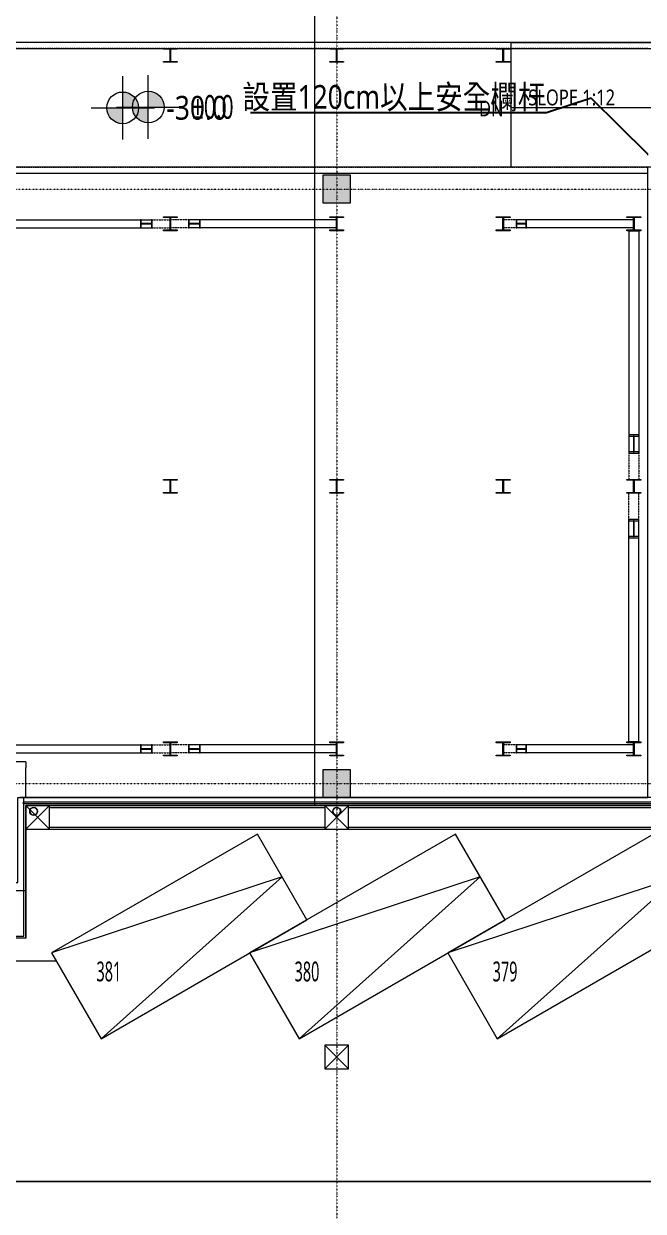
# Model space of a CAD drawing. Extents: x -76427 to 292734, y -42117 to 131250.
# Drawn here: x 151700 to 167338, y -10791 to 19172 of the extents above; entities that cross this region are included whole.
import ezdxf

# ---------------------------------------------------------------- set-up
doc = ezdxf.new("R2010")
doc.units = 0
doc.header["$LTSCALE"] = 10
for name, pattern in [('H12PL1$0$CENTERK4', [0.3582, 0.3333, -0.0083, 0.0083, -0.0083]), ('H12PL1$0$JJP_三點線', [0.9, 0.3, -0.15, 0, -0.15, 0, -0.15, 0, -0.15]), ('H12PL1$0$JJP_虛線(退縮線、投影線、地下室範圍、非屬本工程、圖面分區)', [0.45, 0.3, -0.15]), ('XFM7P10ICA$0$H12PL1$0$JJP_三點線', [0.9, 0.3, -0.15, 0, -0.15, 0, -0.15, 0, -0.15]), ('XFM7P10ICA$0$H12PL1$0$TAI_虛線', [5.644, 2.822, -2.822])]:
    doc.linetypes.add(name, pattern=pattern)
for name, color, linetype in [('H12PL1$0$A-LABEL-HIGH.200K', 252, 'Continuous'), ('H12PL1$0$A-OBJE-2D.200K', 252, 'Continuous'), ('H12PL1$0$A-OBJE-MEP', 252, 'Continuous'), ('H12PL1$0$A-WALL-EX', 252, 'Continuous'), ('H12PL1$0$A-WALL-IN.200K', 252, 'Continuous'), ('H12PL1$0$Hattch', 252, 'Continuous'), ('H12PL1$0$L10_14_DRAN', 252, 'Continuous'), ('H12PL1$0$L10_14_KABE1', 252, 'Continuous'), ('H12PL1$0$L10_14_PKG', 252, 'Continuous'), ('H12PL1$0$L10_14_PKG-NN', 252, 'Continuous'), ('H12PL1$0$L10_14_SIKICHI', 252, 'Continuous'), ('H12PL1$0$L10_14_SITE', 252, 'Continuous'), ('H12PL1$0$L10_14_SUGATA3', 252, 'Continuous'), ('H12PL1$0$S-BEAM-SHOW.200K', 252, 'Continuous'), ('H12PL1$0$S-COL', 252, 'Continuous'), ('H12PL1$0$S-COL.200K', 252, 'Continuous'), ('H12PL1$0$S-FNDN', 252, 'Continuous'), ('H12PL1$0$S-GRID', 252, 'Continuous'), ('H12PL1$0$S-SLAB-SHOW.200K', 252, 'Continuous'), ('XFM7P10ICA$0$H12PL1$0$A-OBJE-MEP', 252, 'Continuous'), ('XFM7P10ICA$0$H12PL1$0$A-TEXT-修改說明', 252, 'Continuous'), ('XFM7P10ICA$0$H12PL1$0$A-WALL-EX', 252, 'Continuous'), ('XFM7P10ICA$0$H12PL1$0$A-WALL-IN-200K.200K', 252, 'Continuous'), ('XFM7P10ICA$0$H12PL1$0$Hattch', 252, 'Continuous'), ('XFM7P10ICA$0$H12PL1$0$L-ROAD', 252, 'Continuous'), ('XFM7P10ICA$0$H12PL1$0$S-COL', 252, 'Continuous'), ('XFM7P10ICA$0$H12PL1$0$S-GRID', 252, 'Continuous'), ('XFM7P10ICA$0$H12PL1$0$S-SLAB-SHOW', 252, 'Continuous')]:
    doc.layers.add(name, color=color, linetype=linetype)
doc.styles.add('H12PL1$0$Standard', font='', dxfattribs={"width": 0.8})
doc.styles.add('XFM7P10ICA$0$H12PL1$0$dim-txt', font='isocp.shx', dxfattribs={"width": 0.7, "bigfont": 'chineset.shx'})
doc.styles.add('XFM7P10ICA$0$H12PL1$0$Standard', font='isocp.shx', dxfattribs={"bigfont": 'chineset.shx'})
doc.styles.get('H12PL1$0$Standard').set_extended_font_data('Microsoft JhengHei')
doc.dimstyles.new('XFM7P10ICA$0$H12PL1$0$ARCH-dim-200MM', dxfattribs={"dimscale": 200, "dimtxt": 0.3, "dimasz": 0.1, "dimexe": 0.1, "dimexo": 0.1, "dimgap": 0.05, "dimtad": 1, "dimdec": 0, "dimlfac": 10, "dimrnd": 0.5, "dimdsep": 46, "dimtxsty": 'XFM7P10ICA$0$H12PL1$0$dim-txt', "dimblk": 'XFM7P10ICA$0$H12PL1$0$_Dot', "dimcen": 2, "dimclrd": 256, "dimclre": 256, "dimclrt": 256, "dimadec": 0, "dimazin": 0, "dimtfac": 1, "dimtix": 1, "dimtmove": 2, "dimatfit": 3, "dimldrblk": 'XFM7P10ICA$0$H12PL1$0$_OBLIQUE', "dimfxl": 1, "dimtvp": 1, "dimtolj": 1, "dimarcsym": 0})

# ---------------------------------------------------------------- blocks, each defined once
blk = doc.blocks.new('XFM7P10ICA$0$H12PL1$0$_Dot')
blk = doc.blocks.new('XFM7P10ICA$0$H12PL1$0$_OBLIQUE')
at = {"color": 0, "linetype": 'ByBlock', "lineweight": -2}
blk.add_line((-0.5, -0.5), (0.5, 0.5), dxfattribs=at)
blk = doc.blocks.new('H12PL1')
at = {"layer": 'H12PL1$0$Hattch', "linetype": 'Continuous', "lineweight": 0}
for points in [[(154842.19, 17071.41), (155242.19, 17071.41), (155211.74, 17224.48), (155125.03, 17354.25), (154995.26, 17440.96), (154842.19, 17471.41)], [(154842.19, 17071.41), (154442.19, 17071.41), (154472.64, 16918.33), (154559.35, 16788.56), (154689.12, 16701.85), (154842.19, 16671.41)]]:
    blk.add_hatch(color=256, dxfattribs=at).paths.add_polyline_path(points)
at = {"layer": 'H12PL1$0$A-LABEL-HIGH.200K', "lineweight": 0}
for p, q in [((154842.19, 16271.41), (154842.19, 17871.41)), ((154042.19, 17071.41), (155642.19, 17071.41))]:
    blk.add_line(p, q, dxfattribs=at)
blk.add_circle((154842.19, 17071.41), 400, dxfattribs=at)
at = {"layer": 'H12PL1$0$A-OBJE-2D.200K', "lineweight": 0, "flags": 128}
blk.add_lwpolyline([(167600, 17050), (164000, 17050)], dxfattribs=at)
at = {"layer": 'H12PL1$0$A-OBJE-MEP', "lineweight": 0, "flags": 128}
for points in [[(152045, -700, 1), (151855, -700, 1)], [(159695, -700, 1), (159505, -700, 1)]]:
    blk.add_lwpolyline(points, format="xyb", close=True, dxfattribs=at)
at = {"layer": 'H12PL1$0$A-OBJE-MEP', "lineweight": 0}
for centre in [(151950, -700), (159600, -700)]:
    blk.add_circle(centre, 100, dxfattribs=at)
at = {"layer": 'H12PL1$0$A-WALL-EX', "lineweight": 0}
blk.add_line((170650, -465), (151700, -465), dxfattribs=at)
at = {"layer": 'H12PL1$0$A-WALL-EX', "lineweight": 0, "flags": 128}
for points in [[(170650, -350), (151665, -350)], [(151700, -500), (176150, -500)], [(151700, -500), (176150, -500)], [(151700, -500), (176150, -500)], [(151700, -500), (176150, -500)], [(151700, -500), (176150, -500)], [(151700, -500), (176150, -500)], [(151700, -500), (176150, -500)], [(151700, -500), (170650, -500)]]:
    blk.add_lwpolyline(points, dxfattribs=at)
at = {"layer": 'H12PL1$0$A-WALL-IN.200K', "lineweight": 0, "flags": 128}
for points in [[(243150, 18700), (39500, 18700)], [(151375, 18550), (155225, 18550)], [(155575, 18550), (159425, 18550)], [(159775, 18550), (163625, 18550)], [(163975, 18550), (167825, 18550)], [(167450, 15550), (42650, 15550)], [(102550, 15400), (167450, 15400)], [(151750, 550), (126650, 550)], [(151750, 550), (151750, 400)], [(151750, -350), (151750, 400)], [(151750, -350), (151600, -350)]]:
    blk.add_lwpolyline(points, dxfattribs=at)
at = {"layer": 'H12PL1$0$L10_14_DRAN', "lineweight": 0}
for centre in [(151950, -700), (159600, -700)]:
    blk.add_circle(centre, 100, dxfattribs=at)
at = {"layer": 'H12PL1$0$L10_14_KABE1', "lineweight": 0}
for p, q in [((151750, -3900), (151750, -550)), ((151750, -550), (176100, -550)), ((151750, -3900), (151150, -3900))]:
    blk.add_line(p, q, dxfattribs=at)
at = {"layer": 'H12PL1$0$L10_14_PKG', "lineweight": 0, "flags": 128}
for points in [[(153651.92, -6437.53), (158848.08, -3437.53), (157598.08, -1272.47), (152401.92, -4272.47)], [(158651.92, -6437.53), (163848.08, -3437.53), (162598.08, -1272.47), (157401.92, -4272.47)], [(163651.92, -6437.53), (168848.08, -3437.53), (167598.08, -1272.47), (162401.92, -4272.47)]]:
    blk.add_lwpolyline(points, close=True, dxfattribs=at)
for points in [[(153651.92, -6437.53), (158223.08, -2355), (152401.92, -4272.47)], [(158651.92, -6437.53), (163223.08, -2355), (157401.92, -4272.47)], [(163651.92, -6437.53), (168223.08, -2355), (162401.92, -4272.47)]]:
    blk.add_lwpolyline(points, dxfattribs=at)
at = {"layer": 'H12PL1$0$L10_14_SIKICHI', "linetype": 'H12PL1$0$CENTERK4', "lineweight": 0}
blk.add_line((263352.82, -10066.2), (-23200, -9996.16), dxfattribs=at)
at = {"layer": 'H12PL1$0$L10_14_SITE', "lineweight": 0}
blk.add_line((152524.63, -4485), (123488.96, -4485), dxfattribs=at)
at = {"layer": 'H12PL1$0$L10_14_SUGATA3', "lineweight": 0}
for p, q in [((151750, -1150), (152350, -550)), ((151750, -550), (152350, -1150)), ((159300, -1150), (159900, -550)), ((159300, -550), (159900, -1150)), ((152350, -600), (159300, -600)), ((159900, -600), (167700, -600)), ((152350, -1100), (159300, -1100)), ((152350, -1150), (175500, -1150)), ((159900, -1100), (167700, -1100)), ((159300, -6600), (159900, -7200)), ((159300, -7200), (159900, -6600))]:
    blk.add_line(p, q, dxfattribs=at)
at = {"layer": 'H12PL1$0$L10_14_SUGATA3', "lineweight": 0, "flags": 128}
for points in [[(151750, -1150), (152350, -1150), (152350, -550), (151750, -550)], [(159300, -1150), (159900, -1150), (159900, -550), (159300, -550)], [(159300, -7200), (159900, -7200), (159900, -6600), (159300, -6600)]]:
    blk.add_lwpolyline(points, close=True, dxfattribs=at)
at = {"layer": 'H12PL1$0$S-BEAM-SHOW.200K', "lineweight": 0}
for p, q in [((151200, 14225), (154940.01, 14225)), ((154666.83, 14225), (154649.39, 14225)), ((154649.39, 14225), (154649.39, 14025)), ((154666.83, 14135), (154666.83, 14225)), ((154669.38, 14130.76), (154666.83, 14135)), ((154666.83, 14115), (154669.38, 14119.24)), ((154666.83, 14025), (154666.83, 14115)), ((154675.55, 14129), (154669.38, 14130.76)), ((154669.38, 14119.24), (154675.55, 14121)), ((154913.85, 14129), (154675.55, 14129)), ((154675.55, 14121), (154913.85, 14121)), ((154920.02, 14130.76), (154913.85, 14129)), ((154913.85, 14121), (154920.02, 14119.24)), ((154922.57, 14135), (154920.02, 14130.76)), ((154920.02, 14119.24), (154922.57, 14115)), ((154940.01, 14225), (154922.57, 14225)), ((154922.57, 14225), (154922.57, 14135)), ((154922.57, 14115), (154922.57, 14025)), ((154940.01, 14025), (154940.01, 14225)), ((159600, 14225), (155859.99, 14225)), ((155877.43, 14225), (155859.99, 14225)), ((155859.99, 14225), (155859.99, 14025)), ((155877.43, 14135), (155877.43, 14225)), ((155879.98, 14130.76), (155877.43, 14135)), ((155877.43, 14115), (155879.98, 14119.24)), ((155877.43, 14025), (155877.43, 14115)), ((155886.15, 14129), (155879.98, 14130.76)), ((155879.98, 14119.24), (155886.15, 14121)), ((156124.45, 14129), (155886.15, 14129)), ((155886.15, 14121), (156124.45, 14121)), ((156130.62, 14130.76), (156124.45, 14129)), ((156124.45, 14121), (156130.62, 14119.24)), ((156133.17, 14135), (156130.62, 14130.76)), ((156130.62, 14119.24), (156133.17, 14115)), ((156150.61, 14225), (156133.17, 14225)), ((156133.17, 14225), (156133.17, 14135)), ((156133.17, 14115), (156133.17, 14025)), ((156150.61, 14025), (156150.61, 14225)), ((159600, 14225), (159600, 14025)), ((167100, 14225), (164130.06, 14225)), ((164145.64, 14225), (164130.06, 14225)), ((164130.06, 14225), (164130.06, 14025)), ((164145.64, 14135), (164145.64, 14225)), ((164147.93, 14130.76), (164145.64, 14135)), ((164145.64, 14115), (164147.93, 14119.24)), ((164145.64, 14025), (164145.64, 14115)), ((164153.43, 14129), (164147.93, 14130.76)), ((164147.93, 14119.24), (164153.43, 14121)), ((164366.39, 14129), (164153.43, 14129)), ((164153.43, 14121), (164366.39, 14121)), ((164371.9, 14130.76), (164366.39, 14129)), ((164366.39, 14121), (164371.9, 14119.24)), ((164374.18, 14135), (164371.9, 14130.76)), ((164371.9, 14119.24), (164374.18, 14115)), ((164389.76, 14225), (164374.18, 14225)), ((164374.18, 14225), (164374.18, 14135)), ((164374.18, 14115), (164374.18, 14025)), ((164389.76, 14025), (164389.76, 14225)), ((167100, 14225), (167100, 14025)), ((151200, 14025), (154940.01, 14025)), ((154649.39, 14025), (154666.83, 14025)), ((154922.57, 14025), (154940.01, 14025)), ((159600, 14025), (155859.99, 14025)), ((155859.99, 14025), (155877.43, 14025)), ((156133.17, 14025), (156150.61, 14025)), ((167100, 14025), (164130.06, 14025)), ((164130.06, 14025), (164145.64, 14025)), ((164374.18, 14025), (164389.76, 14025)), ((166975, 13950), (166975, 8333.91)), ((166975, 13950), (167225, 13950)), ((167225, 13950), (167225, 8333.91)), ((167225, 8801.98), (166975, 8801.98)), ((166975, 8801.98), (166975, 8764.53)), ((166975, 8764.53), (167094, 8764.53)), ((167094, 8764.53), (167106, 8764.53)), ((167106, 8764.53), (167094, 8764.53)), ((167094, 8764.53), (167094, 8371.36)), ((167106, 8764.53), (167225, 8764.53)), ((167106, 8371.36), (167106, 8764.53)), ((167225, 8764.53), (167225, 8801.98)), ((166975, 8371.36), (166975, 8333.91)), ((167094, 8371.36), (166975, 8371.36)), ((166975, 8333.91), (167225, 8333.91)), ((167094, 8371.36), (167106, 8371.36)), ((167106, 8371.36), (167094, 8371.36)), ((167225, 8371.36), (167106, 8371.36)), ((167225, 8333.91), (167225, 8371.36)), ((166975, 1050), (166975, 6666.09)), ((167225, 6666.09), (166975, 6666.09)), ((166975, 6666.09), (166975, 6628.64)), ((166975, 6628.64), (167094, 6628.64)), ((167106, 6628.64), (167094, 6628.64)), ((167094, 6628.64), (167094, 6235.47)), ((167094, 6628.64), (167106, 6628.64)), ((167106, 6235.47), (167106, 6628.64)), ((167106, 6628.64), (167225, 6628.64)), ((167225, 1050), (167225, 6666.09)), ((167225, 6628.64), (167225, 6666.09)), ((166975, 6235.47), (166975, 6198.02)), ((167094, 6235.47), (166975, 6235.47)), ((166975, 6198.02), (167225, 6198.02)), ((167106, 6235.47), (167094, 6235.47)), ((167094, 6235.47), (167106, 6235.47)), ((167225, 6235.47), (167106, 6235.47)), ((167225, 6198.02), (167225, 6235.47)), ((151200, 975), (154940.01, 975)), ((154666.83, 975), (154649.39, 975)), ((154649.39, 975), (154649.39, 775)), ((154666.83, 885), (154666.83, 975)), ((154940.01, 975), (154922.57, 975)), ((154922.57, 975), (154922.57, 885)), ((154940.01, 775), (154940.01, 975)), ((159600, 975), (155859.99, 975)), ((155877.43, 975), (155859.99, 975)), ((155859.99, 975), (155859.99, 775)), ((155877.43, 885), (155877.43, 975)), ((156150.61, 975), (156133.17, 975)), ((156133.17, 975), (156133.17, 885)), ((156150.61, 775), (156150.61, 975)), ((159600, 975), (159600, 775)), ((167100, 975), (164130.06, 975)), ((164145.64, 975), (164130.06, 975)), ((164130.06, 975), (164130.06, 775)), ((164145.64, 885), (164145.64, 975)), ((164389.76, 975), (164374.18, 975)), ((164374.18, 975), (164374.18, 885)), ((164389.76, 775), (164389.76, 975)), ((167225, 1050), (166975, 1050)), ((167100, 975), (167100, 775)), ((151200, 775), (154940.01, 775)), ((154649.39, 775), (154666.83, 775)), ((154669.38, 880.76), (154666.83, 885)), ((154666.83, 865), (154669.38, 869.24)), ((154666.83, 775), (154666.83, 865)), ((154675.55, 879), (154669.38, 880.76)), ((154669.38, 869.24), (154675.55, 871)), ((154913.85, 879), (154675.55, 879)), ((154675.55, 871), (154913.85, 871)), ((154920.02, 880.76), (154913.85, 879)), ((154913.85, 871), (154920.02, 869.24)), ((154922.57, 885), (154920.02, 880.76)), ((154920.02, 869.24), (154922.57, 865)), ((154922.57, 865), (154922.57, 775)), ((154922.57, 775), (154940.01, 775)), ((159600, 775), (155859.99, 775)), ((155859.99, 775), (155877.43, 775)), ((155879.98, 880.76), (155877.43, 885)), ((155877.43, 865), (155879.98, 869.24)), ((155877.43, 775), (155877.43, 865)), ((155886.15, 879), (155879.98, 880.76)), ((155879.98, 869.24), (155886.15, 871)), ((156124.45, 879), (155886.15, 879)), ((155886.15, 871), (156124.45, 871)), ((156130.62, 880.76), (156124.45, 879)), ((156124.45, 871), (156130.62, 869.24)), ((156133.17, 885), (156130.62, 880.76)), ((156130.62, 869.24), (156133.17, 865)), ((156133.17, 865), (156133.17, 775)), ((156133.17, 775), (156150.61, 775)), ((167100, 775), (164130.06, 775)), ((164130.06, 775), (164145.64, 775)), ((164147.93, 880.76), (164145.64, 885)), ((164145.64, 865), (164147.93, 869.24)), ((164145.64, 775), (164145.64, 865)), ((164153.43, 879), (164147.93, 880.76)), ((164147.93, 869.24), (164153.43, 871)), ((164366.39, 879), (164153.43, 879)), ((164153.43, 871), (164366.39, 871)), ((164371.9, 880.76), (164366.39, 879)), ((164366.39, 871), (164371.9, 869.24)), ((164374.18, 885), (164371.9, 880.76)), ((164371.9, 869.24), (164374.18, 865)), ((164374.18, 865), (164374.18, 775)), ((164374.18, 775), (164389.76, 775))]:
    blk.add_line(p, q, dxfattribs=at)
at = {"layer": 'H12PL1$0$S-BEAM-SHOW.200K', "linetype": 'H12PL1$0$JJP_虛線(退縮線、投影線、地下室範圍、非屬本工程、圖面分區)', "lineweight": 0}
for p, q in [((154940.01, 14225), (155400, 14225)), ((155859.99, 14225), (155400, 14225)), ((164130.06, 14225), (163800, 14225)), ((163800, 14225), (163800, 14025)), ((154940.01, 14025), (155400, 14025)), ((155859.99, 14025), (155400, 14025)), ((164130.06, 14025), (163800, 14025)), ((166975, 8333.91), (166975, 7675)), ((167225, 8333.91), (167225, 7675)), ((166975, 7675), (167225, 7675)), ((166975, 6666.09), (166975, 7325)), ((167225, 7325), (166975, 7325)), ((167225, 6666.09), (167225, 7325)), ((154940.01, 975), (155400, 975)), ((155859.99, 975), (155400, 975)), ((164130.06, 975), (163800, 975)), ((163800, 975), (163800, 775)), ((154940.01, 775), (155400, 775)), ((155859.99, 775), (155400, 775)), ((164130.06, 775), (163800, 775))]:
    blk.add_line(p, q, dxfattribs=at)
at = {"layer": 'H12PL1$0$S-COL', "lineweight": 0, "flags": 128}
blk.add_lwpolyline([(159250, 14650), (159950, 14650), (159950, 15350), (159250, 15350)], close=True, dxfattribs=at)
blk.add_lwpolyline([(159950, -350), (159950, 350), (159250, 350), (159250, -350)], dxfattribs=at)
at = {"layer": 'H12PL1$0$S-COL.200K', "lineweight": 0, "flags": 128}
for points in [[(155575, 18550), (155575, 18531), (155413, 18531, 0.41421356), (155406, 18524), (155406, 18226, 0.41421356), (155413, 18219), (155575, 18219), (155575, 18200), (155225, 18200), (155225, 18219), (155387, 18219, 0.41421356), (155394, 18226), (155394, 18524, 0.41421356), (155387, 18531), (155225, 18531), (155225, 18550)], [(159775, 18550), (159775, 18531), (159613, 18531, 0.41421356), (159606, 18524), (159606, 18226, 0.41421356), (159613, 18219), (159775, 18219), (159775, 18200), (159425, 18200), (159425, 18219), (159587, 18219, 0.41421356), (159594, 18226), (159594, 18524, 0.41421356), (159587, 18531), (159425, 18531), (159425, 18550)], [(163975, 18550), (163975, 18531), (163813, 18531, 0.41421356), (163806, 18524), (163806, 18226, 0.41421356), (163813, 18219), (163975, 18219), (163975, 18200), (163625, 18200), (163625, 18219), (163787, 18219, 0.41421356), (163794, 18226), (163794, 18524, 0.41421356), (163787, 18531), (163625, 18531), (163625, 18550)], [(155575, 14300), (155575, 14281), (155413, 14281, 0.41421356), (155406, 14274), (155406, 13976, 0.41421356), (155413, 13969), (155575, 13969), (155575, 13950), (155225, 13950), (155225, 13969), (155387, 13969, 0.41421356), (155394, 13976), (155394, 14274, 0.41421356), (155387, 14281), (155225, 14281), (155225, 14300)], [(159775, 14300), (159775, 14281), (159613, 14281, 0.41421356), (159606, 14274), (159606, 13976, 0.41421356), (159613, 13969), (159775, 13969), (159775, 13950), (159425, 13950), (159425, 13969), (159587, 13969, 0.41421356), (159594, 13976), (159594, 14274, 0.41421356), (159587, 14281), (159425, 14281), (159425, 14300)], [(163975, 14300), (163975, 14281), (163813, 14281, 0.41421356), (163806, 14274), (163806, 13976, 0.41421356), (163813, 13969), (163975, 13969), (163975, 13950), (163625, 13950), (163625, 13969), (163787, 13969, 0.41421356), (163794, 13976), (163794, 14274, 0.41421356), (163787, 14281), (163625, 14281), (163625, 14300)], [(167275, 14300), (167275, 14281), (167113, 14281, 0.41421356), (167106, 14274), (167106, 13976, 0.41421356), (167113, 13969), (167275, 13969), (167275, 13950), (166925, 13950), (166925, 13969), (167087, 13969, 0.41421356), (167094, 13976), (167094, 14274, 0.41421356), (167087, 14281), (166925, 14281), (166925, 14300)], [(155575, 7675), (155575, 7656), (155413, 7656, 0.41421356), (155406, 7649), (155406, 7351, 0.41421356), (155413, 7344), (155575, 7344), (155575, 7325), (155225, 7325), (155225, 7344), (155387, 7344, 0.41421356), (155394, 7351), (155394, 7649, 0.41421356), (155387, 7656), (155225, 7656), (155225, 7675)], [(159775, 7675), (159775, 7656), (159613, 7656, 0.41421356), (159606, 7649), (159606, 7351, 0.41421356), (159613, 7344), (159775, 7344), (159775, 7325), (159425, 7325), (159425, 7344), (159587, 7344, 0.41421356), (159594, 7351), (159594, 7649, 0.41421356), (159587, 7656), (159425, 7656), (159425, 7675)], [(163975, 7675), (163975, 7656), (163813, 7656, 0.41421356), (163806, 7649), (163806, 7351, 0.41421356), (163813, 7344), (163975, 7344), (163975, 7325), (163625, 7325), (163625, 7344), (163787, 7344, 0.41421356), (163794, 7351), (163794, 7649, 0.41421356), (163787, 7656), (163625, 7656), (163625, 7675)], [(167275, 7675), (167275, 7656), (167113, 7656, 0.41421356), (167106, 7649), (167106, 7351, 0.41421356), (167113, 7344), (167275, 7344), (167275, 7325), (166925, 7325), (166925, 7344), (167087, 7344, 0.41421356), (167094, 7351), (167094, 7649, 0.41421356), (167087, 7656), (166925, 7656), (166925, 7675)], [(155575, 1050), (155575, 1031), (155413, 1031, 0.41421356), (155406, 1024), (155406, 726, 0.41421356), (155413, 719), (155575, 719), (155575, 700), (155225, 700), (155225, 719), (155387, 719, 0.41421356), (155394, 726), (155394, 1024, 0.41421356), (155387, 1031), (155225, 1031), (155225, 1050)], [(159775, 1050), (159775, 1031), (159613, 1031, 0.41421356), (159606, 1024), (159606, 726, 0.41421356), (159613, 719), (159775, 719), (159775, 700), (159425, 700), (159425, 719), (159587, 719, 0.41421356), (159594, 726), (159594, 1024, 0.41421356), (159587, 1031), (159425, 1031), (159425, 1050)], [(163975, 1050), (163975, 1031), (163813, 1031, 0.41421356), (163806, 1024), (163806, 726, 0.41421356), (163813, 719), (163975, 719), (163975, 700), (163625, 700), (163625, 719), (163787, 719, 0.41421356), (163794, 726), (163794, 1024, 0.41421356), (163787, 1031), (163625, 1031), (163625, 1050)], [(167275, 1050), (167275, 1031), (167113, 1031, 0.41421356), (167106, 1024), (167106, 726, 0.41421356), (167113, 719), (167275, 719), (167275, 700), (166925, 700), (166925, 719), (167087, 719, 0.41421356), (167094, 726), (167094, 1024, 0.41421356), (167087, 1031), (166925, 1031), (166925, 1050)]]:
    blk.add_lwpolyline(points, format="xyb", close=True, dxfattribs=at)
at = {"layer": 'H12PL1$0$S-FNDN', "lineweight": 0, "flags": 128}
blk.add_lwpolyline([(110700, 45300), (119350, 45300), (119350, -550), (126650, -550), (126650, -2700), (151750, -2700), (151750, -550), (159050, -550), (159050, 45300), (166725, 45300), (166725, 50030), (159050, 50030), (159050, 90550), (119350, 90550), (119350, 50030), (110700, 50030)], close=True, dxfattribs=at)
at = {"layer": 'H12PL1$0$S-GRID', "linetype": 'H12PL1$0$JJP_三點線', "lineweight": 0}
for p, q in [((159600, 128250), (159600, -28000)), ((-29000, 15000), (289600, 15000)), ((-29000, 0), (289600, 0))]:
    blk.add_line(p, q, dxfattribs=at)
at = {"layer": 'H12PL1$0$S-SLAB-SHOW.200K', "lineweight": 0, "flags": 128}
blk.add_lwpolyline([(97475, 18700), (97475, 15550), (93300, 15550), (93300, -350), (126850, -350), (126850, -2500), (151550, -2500), (151550, -350), (167450, -350), (167450, 15550), (164000, 15550), (164000, 18700)], close=True, dxfattribs=at)
at = {"layer": 'H12PL1$0$S-SLAB-SHOW.200K', "lineweight": 0}
blk.add_lwpolyline([(167600, 15550), (164000, 15550), (164000, 18700), (167600, 18700)], close=True, dxfattribs=at)
at = {"layer": 'H12PL1$0$A-LABEL-HIGH.200K', "lineweight": 0, "insert": (155942.19, 16761.52), "char_height": 600, "attachment_point": 7, "style": 'H12PL1$0$Standard'}
blk.add_mtext('\\A1;{\\W0.68;±0.0}', dxfattribs=at)
at = {"layer": 'H12PL1$0$A-OBJE-2D.200K', "linetype": 'Continuous', "lineweight": 0, "char_height": 400, "style": 'H12PL1$0$Standard'}
for s, insert, attachment_point in [('\\A1;SLOPE 1:12', (164433.51, 17511.89), 1), ('\\A1;DN', (163190.49, 17033.78), 4)]:
    blk.add_mtext(s, dxfattribs=dict(at, insert=insert, attachment_point=attachment_point))
at = {"layer": 'H12PL1$0$L10_14_PKG-NN', "linetype": 'Continuous', "lineweight": 0, "char_height": 500, "attachment_point": 4, "style": 'H12PL1$0$Standard'}
for s, insert in [('\\A1;{\\W0.56;381}', (153535.74, -4743.63)), ('\\A1;{\\W0.56;380}', (158535.74, -4744.47)), ('\\A1;{\\W0.56;379}', (163535.74, -4744.47))]:
    blk.add_mtext(s, dxfattribs=dict(at, insert=insert))
blk = doc.blocks.new('XFM7P10ICA$0$H12PL1')
at = {"layer": 'XFM7P10ICA$0$H12PL1$0$Hattch', "linetype": 'Continuous', "lineweight": 0}
for points in [[(154200, 17050), (154600, 17050), (154569.55, 17203.07), (154482.84, 17332.84), (154353.07, 17419.55), (154200, 17450)], [(154200, 17050), (153800, 17050), (153830.45, 16896.93), (153917.16, 16767.16), (154046.93, 16680.45), (154200, 16650)], [(159250, 14650), (159950, 14650), (159950, 15350), (159250, 15350)], [(159250, 350), (159250, -350), (159950, -350), (159950, 350)]]:
    blk.add_hatch(color=256, dxfattribs=at).paths.add_polyline_path(points)
at = {"layer": 'XFM7P10ICA$0$H12PL1$0$A-OBJE-MEP', "lineweight": 0, "flags": 128}
for points in [[(152045, -700, 1), (151855, -700, 1)], [(159695, -700, 1), (159505, -700, 1)]]:
    blk.add_lwpolyline(points, format="xyb", close=True, dxfattribs=at)
at = {"layer": 'XFM7P10ICA$0$H12PL1$0$A-OBJE-MEP', "lineweight": 0}
for centre in [(151950, -700), (159600, -700)]:
    blk.add_circle(centre, 100, dxfattribs=at)
at = {"layer": 'XFM7P10ICA$0$H12PL1$0$A-WALL-EX', "lineweight": 0}
blk.add_line((176150, -465), (151700, -465), dxfattribs=at)
at = {"layer": 'XFM7P10ICA$0$H12PL1$0$A-WALL-EX', "lineweight": 0, "flags": 128}
for points in [[(151665, -482.5), (151700, -482.5)], [(176150, -350), (151700, -350)], [(151700, -465), (151700, -350)], [(151700, -482.5), (151700, -465)], [(151700, -500), (176150, -500)], [(151700, -3815), (151700, -500)], [(151235, -3850), (151700, -3850)], [(151700, -3850), (151700, -3815)]]:
    blk.add_lwpolyline(points, dxfattribs=at)
at = {"layer": 'XFM7P10ICA$0$H12PL1$0$A-WALL-IN-200K.200K', "linetype": 'XFM7P10ICA$0$H12PL1$0$TAI_虛線', "lineweight": 0}
for points in [[(167450, 18700), (18450, 18700)], [(167450, 18550), (18450, 18550)], [(76250, -350), (76250, 15550), (167450, 15550)], [(76400, -350), (76400, 15400), (167450, 15400)]]:
    blk.add_lwpolyline(points, dxfattribs=at)
at = {"layer": 'XFM7P10ICA$0$H12PL1$0$L-ROAD', "lineweight": 0, "flags": 128}
blk.add_lwpolyline([(-15800, -9999.44), (244200.03, -10064.78), (244200.39, -552.88), (185100, -552.88), (185100, -3810), (176100, -3810), (176100, -552.88), (151750, -552.88), (151750, -3900), (151150, -3900), (151150, -2700), (127250, -2700)], dxfattribs=at)
at = {"layer": 'XFM7P10ICA$0$H12PL1$0$S-COL', "lineweight": 0, "flags": 128}
blk.add_lwpolyline([(159250, 14650), (159950, 14650), (159950, 15350), (159250, 15350)], close=True, dxfattribs=at)
blk.add_lwpolyline([(159950, -350), (159950, 350), (159250, 350), (159250, -350)], dxfattribs=at)
at = {"layer": 'XFM7P10ICA$0$H12PL1$0$S-GRID', "linetype": 'XFM7P10ICA$0$H12PL1$0$JJP_三點線', "lineweight": 0}
for p, q in [((159600, 128250), (159600, -28000)), ((-29000, 15000), (289600, 15000)), ((-29000, 0), (289600, 0))]:
    blk.add_line(p, q, dxfattribs=at)
at = {"layer": 'XFM7P10ICA$0$H12PL1$0$S-SLAB-SHOW', "lineweight": 0}
for p, q in [((154200, 16250), (154200, 17850)), ((153400, 17050), (155000, 17050))]:
    blk.add_line(p, q, dxfattribs=at)
blk.add_circle((154200, 17050), 400, dxfattribs=at)
at = {"layer": 'XFM7P10ICA$0$H12PL1$0$A-TEXT-修改說明', "linetype": 'Continuous', "lineweight": 0, "insert": (164865.99, 17291.55), "char_height": 600, "attachment_point": 6, "style": 'XFM7P10ICA$0$H12PL1$0$Standard'}
blk.add_mtext('\\A1;{\\fMicrosoft JhengHei|b0|i0|c136|p34;\\W0.85;設置120cm以上安全欄杆}', dxfattribs=at)
at = {"layer": 'XFM7P10ICA$0$H12PL1$0$S-SLAB-SHOW', "lineweight": 0, "insert": (155300, 16740.12), "char_height": 600, "attachment_point": 7, "style": 'XFM7P10ICA$0$H12PL1$0$Standard'}
blk.add_mtext('\\A1;{\\fMicrosoft JhengHei|b0|i0|c136|p34;\\W0.85;-30.0}', dxfattribs=at)
at = {"layer": 'XFM7P10ICA$0$H12PL1$0$A-TEXT-修改說明', "lineweight": 0, "annotation_type": 0, "has_hookline": 1, "hookline_direction": 1, "text_width": 7439.28}
blk.add_leader([(167450, 15883.12), (166018.46, 17291.55), (164895.99, 16928.48), (164875.99, 16928.48)], dimstyle='XFM7P10ICA$0$H12PL1$0$ARCH-dim-200MM', dxfattribs=at)
blk = doc.blocks.new('XFM7P10ICA')
blk.add_blockref('XFM7P10ICA$0$H12PL1', (0, 0))

msp = doc.modelspace()

# ---------------------------------------------------------------- block references
msp.add_blockref('XFM7P10ICA', (0, 0))

# ---------------------------------------------------------------- next in the draw order: block references
msp.add_blockref('H12PL1', (0, 0))

doc.saveas('drawing.dxf')
